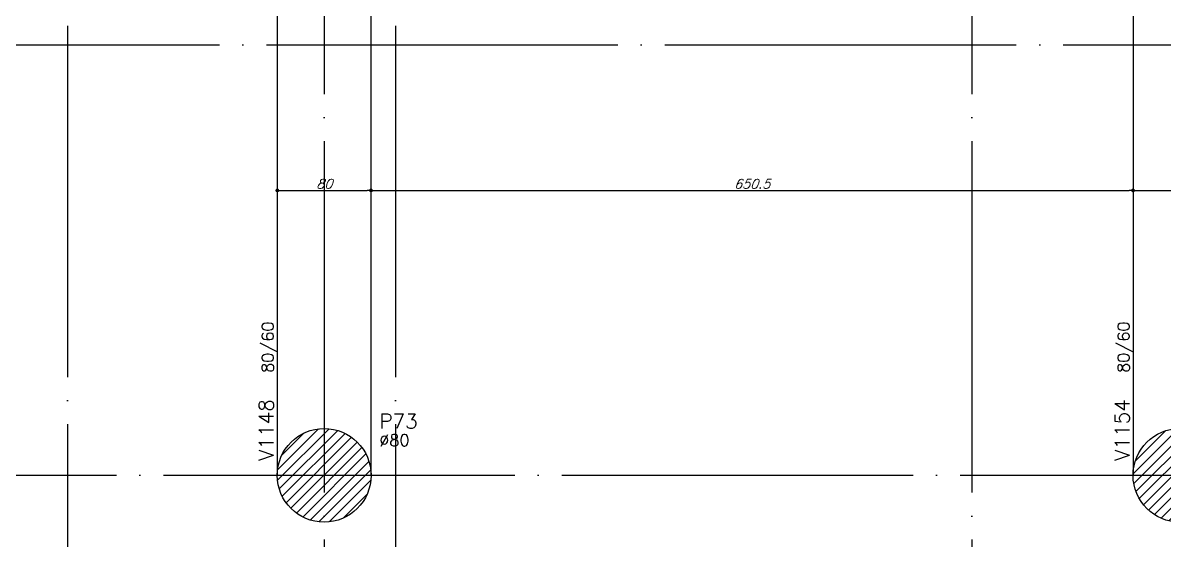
# Model space of a CAD drawing. Extents: x -4723 to 4922, y -2048 to 2452.
# Drawn here: x 1247 to 2222, y -540 to -98 of the extents above; entities that cross this region are included whole.
import ezdxf
from ezdxf.enums import TextEntityAlignment as Align

# ---------------------------------------------------------------- set-up
doc = ezdxf.new("R2010")
doc.units = 0
doc.header["$LTSCALE"] = 50
doc.header["$MEASUREMENT"] = 0
doc.linetypes.add('EIXO', pattern=[6.8, 6, -0.4, 0, -0.4])
doc.layers.get('0').update_dxf_attribs({"linetype": 'CONTINUOUS'})
doc.layers.get('DEFPOINTS').update_dxf_attribs({"linetype": 'CONTINUOUS'})
for name, color, linetype in [('242', 3, 'CONTINUOUS'), ('F-COTAS', 106, 'CONTINUOUS'), ('F-EIXO', 12, 'EIXO'), ('F-PILARES-DIM', 172, 'CONTINUOUS'), ('F-PILARES-HACH', 174, 'CONTINUOUS'), ('F-PILARES-NOME', 170, 'CONTINUOUS'), ('F-PILARES-S', 170, 'CONTINUOUS'), ('F-TEXTO', 6, 'CONTINUOUS'), ('F-VIGAS', 3, 'CONTINUOUS'), ('F-VIGAS-DIM', 2, 'CONTINUOUS'), ('F-VIGAS-NOME', 4, 'CONTINUOUS')]:
    doc.layers.add(name, color=color, linetype=linetype)
doc.styles.add('CP-TEXT-INCL', font='simplex.shx', dxfattribs={"oblique": 20})
doc.styles.add('MCP', font='simplex.shx')
doc.styles.add('ROMANS', font='simplex.shx')
doc.dimstyles.new('CP-COTAS-50', dxfattribs={"dimscale": 0.64, "dimtxt": 12.5, "dimasz": 5, "dimexe": 5, "dimexo": 5, "dimgap": 2.5, "dimtad": 1, "dimdec": 1, "dimdsep": 46, "dimtxsty": 'CP-TEXT-INCL', "dimblk1": 'DOT', "dimblk2": 'DOT', "dimsah": 1, "dimcen": 9, "dimclrd": 256, "dimclre": 256, "dimclrt": 256, "dimadec": 0, "dimazin": 0, "dimtfac": 1, "dimtdec": 1, "dimtmove": 2, "dimatfit": 3, "dimldrblk": 'DOT', "dimfxl": 0, "dimtolj": 1, "dimarcsym": 0})

# ---------------------------------------------------------------- blocks, each defined once
blk = doc.blocks.new('_DOT')
at = {"color": 0, "linetype": 'ByBlock'}
blk.add_line((-0.5, 0), (-1, 0), dxfattribs=at)
at = {"color": 0, "linetype": 'ByBlock', "const_width": 0.5}
blk.add_lwpolyline([(-0.25, 0, 1), (0.25, 0, 1)], format="xyb", close=True, dxfattribs=at)
blk = doc.blocks.new('*D109')
at = {"layer": 'DEFPOINTS', "color": 0, "linetype": 'Continuous', "transparency": 16777216}
for p in [(1464.5, -241.35), (1544.5, -241.35), (1544.5, -241.35)]:
    blk.add_point(p, dxfattribs=at)
at = {"layer": 'F-COTAS', "linetype": 'Continuous', "lineweight": -2, "transparency": 16777216}
blk.add_line((1467.7, -241.35), (1541.3, -241.35), dxfattribs=at)
at = {"layer": 'F-COTAS', "linetype": 'Continuous', "lineweight": -2, "transparency": 16777216, "xscale": 3.2, "yscale": 3.2, "zscale": 3.2, "rotation": 180}
blk.add_blockref('_DOT', (1464.5, -241.35), dxfattribs=at)
at = {"layer": 'F-COTAS', "linetype": 'Continuous', "lineweight": -2, "transparency": 16777216, "xscale": 3.2, "yscale": 3.2, "zscale": 3.2}
blk.add_blockref('_DOT', (1544.5, -241.35), dxfattribs=at)
at = {"layer": 'F-COTAS', "linetype": 'Continuous', "transparency": 16777216, "insert": (1504.5, -235.75), "char_height": 8, "attachment_point": 5, "style": 'CP-TEXT-INCL'}
blk.add_mtext('\\A1;80', dxfattribs=at)
blk = doc.blocks.new('*D110')
at = {"layer": 'DEFPOINTS', "color": 0, "linetype": 'Continuous', "transparency": 16777216}
for p in [(1544.5, -241.35), (2195, -241.35), (2195, -241.35)]:
    blk.add_point(p, dxfattribs=at)
at = {"layer": 'F-COTAS', "linetype": 'Continuous', "lineweight": -2, "transparency": 16777216}
blk.add_line((1547.7, -241.35), (2191.8, -241.35), dxfattribs=at)
at = {"layer": 'F-COTAS', "linetype": 'Continuous', "lineweight": -2, "transparency": 16777216, "xscale": 3.2, "yscale": 3.2, "zscale": 3.2, "rotation": 180}
blk.add_blockref('_DOT', (1544.5, -241.35), dxfattribs=at)
at = {"layer": 'F-COTAS', "linetype": 'Continuous', "lineweight": -2, "transparency": 16777216, "xscale": 3.2, "yscale": 3.2, "zscale": 3.2}
blk.add_blockref('_DOT', (2195, -241.35), dxfattribs=at)
at = {"layer": 'F-COTAS', "linetype": 'Continuous', "transparency": 16777216, "insert": (1869.75, -235.75), "char_height": 8, "attachment_point": 5, "style": 'CP-TEXT-INCL'}
blk.add_mtext('\\A1;650.5', dxfattribs=at)
blk = doc.blocks.new('*D111')
at = {"layer": 'DEFPOINTS', "color": 0, "linetype": 'Continuous', "transparency": 16777216}
for p in [(2195, -241.35), (2275, -241.35), (2275, -241.35)]:
    blk.add_point(p, dxfattribs=at)
at = {"layer": 'F-COTAS', "linetype": 'Continuous', "lineweight": -2, "transparency": 16777216}
blk.add_line((2198.2, -241.35), (2271.8, -241.35), dxfattribs=at)
at = {"layer": 'F-COTAS', "linetype": 'Continuous', "lineweight": -2, "transparency": 16777216, "xscale": 3.2, "yscale": 3.2, "zscale": 3.2, "rotation": 180}
blk.add_blockref('_DOT', (2195, -241.35), dxfattribs=at)
at = {"layer": 'F-COTAS', "linetype": 'Continuous', "lineweight": -2, "transparency": 16777216, "xscale": 3.2, "yscale": 3.2, "zscale": 3.2}
blk.add_blockref('_DOT', (2275, -241.35), dxfattribs=at)
at = {"layer": 'F-COTAS', "linetype": 'Continuous', "transparency": 16777216, "insert": (2235, -235.75), "char_height": 8, "attachment_point": 5, "style": 'CP-TEXT-INCL'}
blk.add_mtext('\\A1;80', dxfattribs=at)
blk = doc.blocks.new('*U150')
at = {"layer": 'F-EIXO'}
blk.add_line((0, 0), (0, -2753.4852), dxfattribs=at)
at = {"layer": 'F-TEXTO', "style": 'ROMANS'}
blk.add_attdef('EIXO', text='', height=17.5, rotation=360, dxfattribs=at).set_placement((0, 28.2072), align=Align.MIDDLE_CENTER)
blk = doc.blocks.new('*U153')
at = {"layer": 'F-EIXO'}
blk.add_line((0, 0), (7285, 0), dxfattribs=at)
at = {"layer": 'F-TEXTO', "style": 'ROMANS'}
blk.add_attdef('EIXO', text='', height=17.5, dxfattribs=at).set_placement((-28.2072, 0), align=Align.MIDDLE_CENTER)
blk = doc.blocks.new('*U154')
at = {"layer": 'F-EIXO'}
blk.add_line((0, 0), (7197, 0), dxfattribs=at)
at = {"layer": 'F-TEXTO', "style": 'ROMANS'}
blk.add_attdef('EIXO', text='', height=17.5, dxfattribs=at).set_placement((-28.2072, 0), align=Align.MIDDLE_CENTER)
blk = doc.blocks.new('*U161')
at = {"layer": 'F-EIXO'}
blk.add_line((0, 0), (0, -2655), dxfattribs=at)
at = {"layer": 'F-TEXTO', "style": 'ROMANS'}
blk.add_attdef('EIXO', text='', height=17.5, rotation=360, dxfattribs=at).set_placement((0, 28.21), align=Align.MIDDLE_CENTER)
blk = doc.blocks.new('*U175')
at = {"layer": 'F-EIXO'}
blk.add_line((0, 0), (0, -2655), dxfattribs=at)
at = {"layer": 'F-TEXTO', "style": 'ROMANS'}
blk.add_attdef('EIXO', text='', height=17.5, rotation=360, dxfattribs=at).set_placement((0, 28.21), align=Align.MIDDLE_CENTER)
blk = doc.blocks.new('*U178')
at = {"layer": 'F-EIXO'}
blk.add_line((0, 0), (0, -2753.4852), dxfattribs=at)
at = {"layer": 'F-TEXTO', "style": 'ROMANS'}
blk.add_attdef('EIXO', text='', height=17.5, rotation=360, dxfattribs=at).set_placement((0, 28.2072), align=Align.MIDDLE_CENTER)
blk = doc.blocks.new('*D196')
at = {"layer": 'DEFPOINTS', "color": 0, "linetype": 'Continuous', "transparency": 16777216}
for p in [(-3490, -415.5), (3259.5, -415.5), (3259.5, -687.9)]:
    blk.add_point(p, dxfattribs=at)
at = {"layer": 'F-COTAS', "linetype": 'Continuous', "lineweight": -2, "transparency": 16777216}
for p, q in [((-3490, -418.7), (-3490, -691.1)), ((3259.5, -418.7), (3259.5, -691.1)), ((-3486.8, -687.9), (3256.3, -687.9))]:
    blk.add_line(p, q, dxfattribs=at)
at = {"layer": 'F-COTAS', "linetype": 'Continuous', "lineweight": -2, "transparency": 16777216, "xscale": 3.2, "yscale": 3.2, "zscale": 3.2, "rotation": 180}
blk.add_blockref('_DOT', (-3490, -687.9), dxfattribs=at)
at = {"layer": 'F-COTAS', "linetype": 'Continuous', "lineweight": -2, "transparency": 16777216, "xscale": 3.2, "yscale": 3.2, "zscale": 3.2}
blk.add_blockref('_DOT', (3259.5, -687.9), dxfattribs=at)
at = {"layer": 'F-COTAS', "linetype": 'Continuous', "transparency": 16777216, "insert": (-115.25, -682.3), "char_height": 8, "attachment_point": 5, "style": 'CP-TEXT-INCL'}
blk.add_mtext('\\A1;6749.5', dxfattribs=at)

msp = doc.modelspace()

# ---------------------------------------------------------------- hatches: boundary and pattern name
at = {"layer": 'F-PILARES-HACH', "linetype": 'Continuous'}
h = msp.add_hatch(dxfattribs=at)
h.set_pattern_fill('ANSI31', color=256, scale=50)
edge = h.paths.add_edge_path()
edge.add_arc((1504.5, -484.5), 40, 0, 360)
h = msp.add_hatch(dxfattribs=at)
h.set_pattern_fill('ANSI31', color=256, scale=50)
edge = h.paths.add_edge_path()
edge.add_arc((2235, -484.5), 40, 0, 360)

# ---------------------------------------------------------------- linework, layer by layer
at = {"layer": '242', "linetype": 'Continuous'}
msp.add_line((1504.5, -484.5), (1504.5, -484.5), dxfattribs=at)
at = {"layer": 'F-PILARES-S', "linetype": 'Continuous'}
for centre in [(1504.5, -484.5), (2235, -484.5)]:
    msp.add_circle(centre, 40, dxfattribs=at)
at = {"layer": 'F-VIGAS'}
for points in [[(1464.5, -24), (1464.5, -484.5)], [(1544.5, -484.5), (1544.5, -24)], [(2195, -24), (2195, -106.5)], [(2195, -106.5), (2195, -305.5)], [(2195, -305.5), (2195, -484.5)]]:
    msp.add_lwpolyline(points, dxfattribs=at)

# ---------------------------------------------------------------- block references
at = {"layer": 'F-EIXO', "linetype": 'Continuous'}
for name, p in [('*U178', (1285.5, 1939.842)), ('*U150', (1565.5, 1939.842)), ('*U161', (1504.5, 1841.357)), ('*U175', (2057.5, 1841.357)), ('*U154', (-3646.32, -117)), ('*U153', (-3734.274, -484.5))]:
    msp.add_blockref(name, p, dxfattribs=at)

# ---------------------------------------------------------------- texts
at = {"layer": 'F-PILARES-DIM', "linetype": 'Continuous', "style": 'MCP'}
msp.add_text('%%c80', height=10, dxfattribs=at).set_placement((1551.645, -459.516))
at = {"layer": 'F-PILARES-NOME', "linetype": 'Continuous', "style": 'MCP'}
msp.add_text('P73', height=12.5, dxfattribs=at).set_placement((1551.645, -444.516))
at = {"layer": 'F-VIGAS-DIM', "linetype": 'Continuous', "style": 'MCP'}
for p in [(1461.375, -397), (2191.875, -397)]:
    msp.add_text('80/60', height=10, rotation=90, dxfattribs=at).set_placement(p)
at = {"layer": 'F-VIGAS-NOME', "linetype": 'Continuous', "style": 'MCP'}
for s, p in [('V1148', (1461.375, -472)), ('V1154', (2191.875, -472))]:
    msp.add_text(s, height=12.5, rotation=90, dxfattribs=at).set_placement(p)

# ---------------------------------------------------------------- dimensions: what is measured, and where the dimension line sits
at = {"layer": 'F-COTAS', "linetype": 'Continuous'}
for base, p1, p2, picture, middle in [((1544.5, -241.347), (1464.5, -241.347), (1544.5, -241.347), '*D109', (1504.5, -235.747)), ((2195, -241.347), (1544.5, -241.347), (2195, -241.347), '*D110', (1869.75, -235.747)), ((2275, -241.347), (2195, -241.347), (2275, -241.347), '*D111', (2235, -235.747))]:
    dim = msp.add_linear_dim(base=base, p1=p1, p2=p2, angle=180, dimstyle='CP-COTAS-50', dxfattribs=at)
    dim.commit()
    dim.dimension.update_dxf_attribs({"geometry": picture, "text_midpoint": middle})
dim = msp.add_linear_dim(base=(3259.5, -687.899), p1=(-3490, -415.5), p2=(3259.5, -415.5), dimstyle='CP-COTAS-50', dxfattribs=at)
dim.commit()
dim.dimension.update_dxf_attribs({"geometry": '*D196', "text_midpoint": (-115.25, -682.299)})

doc.saveas('drawing.dxf')
